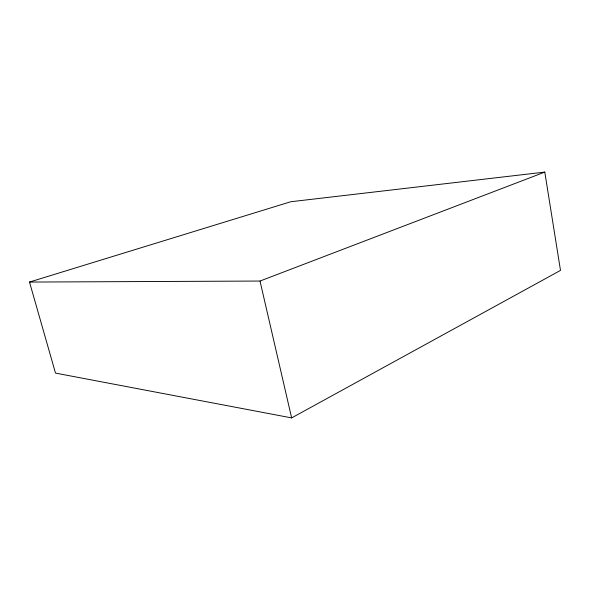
<?xml version="1.0" encoding="UTF-8"?>
<svg xmlns="http://www.w3.org/2000/svg" width="590" height="590" viewBox="0 0 590 590"><rect width="100%" height="100%" fill="white"/><g stroke="black" fill="none" stroke-linecap="round" stroke-linejoin="round"><path stroke-width="0.89" d="M291.644 417.904L560.5 270.397L544.791 172.096L290.811 201.736L29.5 282.057L55.504 373.101L291.644 417.904L260.013 281.046L29.5 282.057M260.013 281.046L544.791 172.096"/></g></svg>
